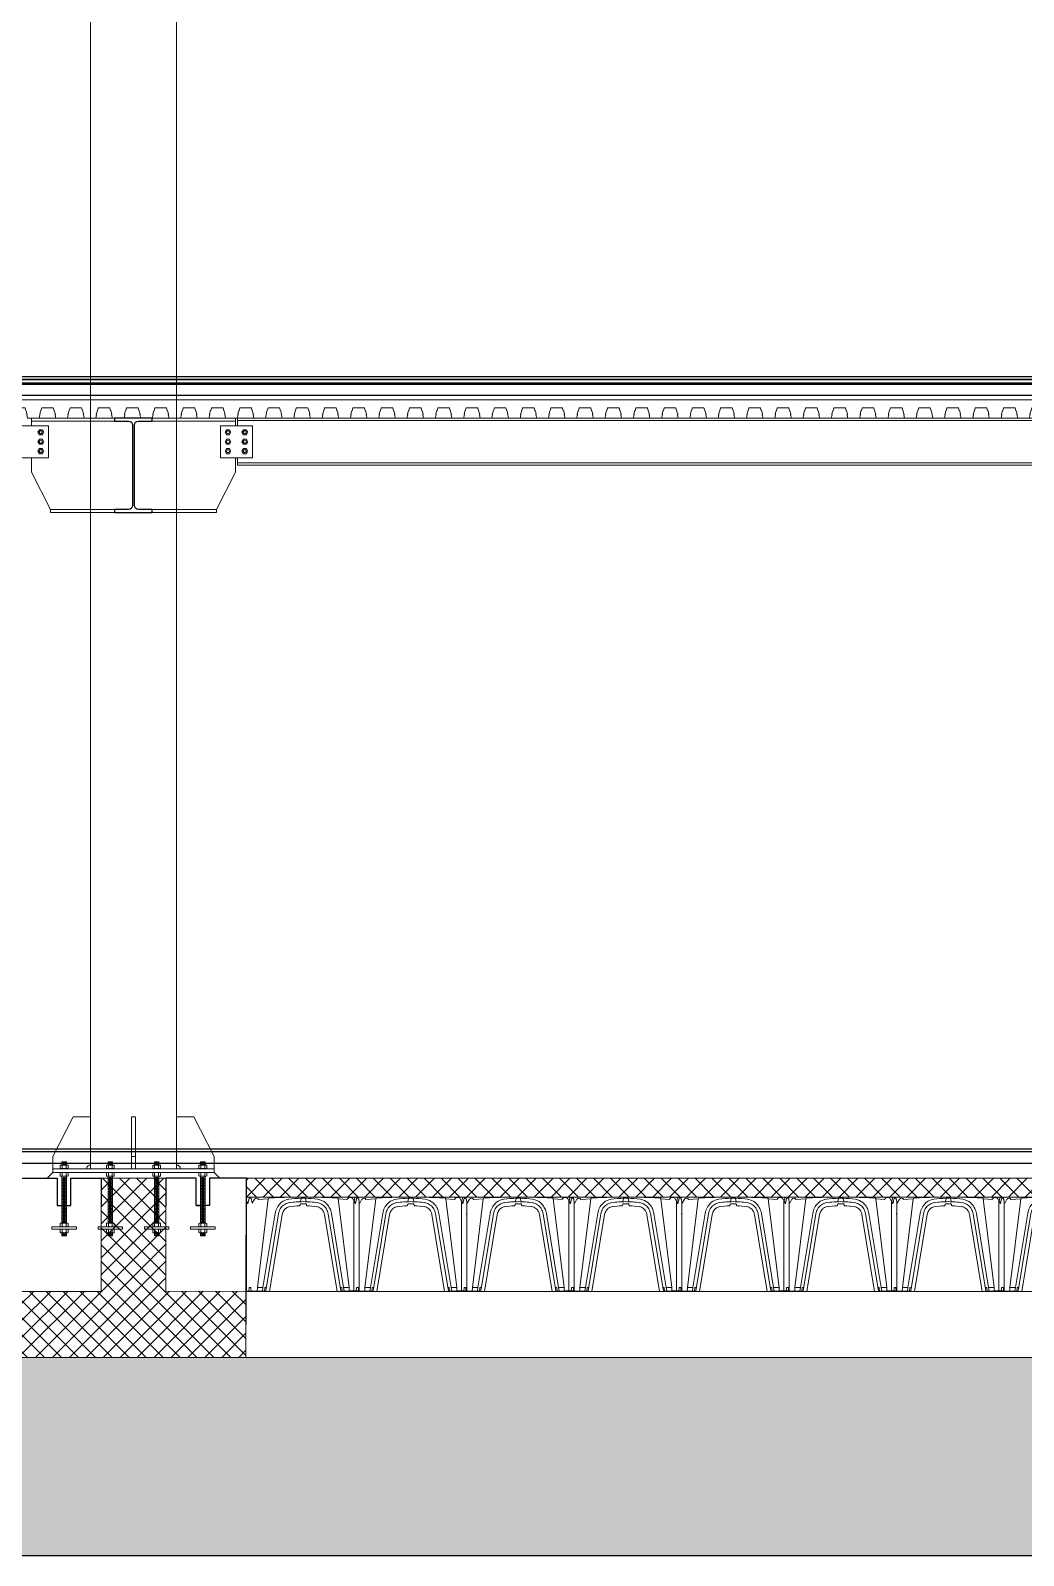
# Model space of a CAD drawing. Header units: millimetres. Extents: x -6949 to 305728, y -55091 to 76684.
# Drawn here: x 295079 to 300344, y 60513 to 68599 of the extents above; entities that cross this region are included whole.
import ezdxf

# ---------------------------------------------------------------- set-up
doc = ezdxf.new("R2010")
doc.units = ezdxf.units.MM
for name, color, linetype, lineweight in [('armatura', 1, 'Continuous', 15), ('bulloni', 5, 'Continuous', 18), ('fonda', 7, 'Continuous', 18), ('iglù', 252, 'Continuous', 9), ('Layer4', 7, 'Continuous', 15), ('piastra', 30, 'Continuous', 18), ('S-BEAM', 5, 'Continuous', 18), ('S-COLS', 7, 'Continuous', 18), ('S-FSTN', 7, 'Continuous', 18), ('S20', 7, 'Continuous', 25), ('SEZIONI acciaio - Steel sections', 220, 'Continuous', 25), ('solaio2', 7, 'Continuous', 9)]:
    doc.layers.add(name, color=color, linetype=linetype, lineweight=lineweight)

# ---------------------------------------------------------------- blocks, each defined once
blk = doc.blocks.new('*U645')
at = {"layer": 'bulloni'}
for p, q in [((-8.7, -0.3), (8.7, 0.7)), ((-6.7, 6.9), (6.7, 6.2)), ((-6.7, 3.2), (6.7, 3.9)), ((-8.7, -6.9), (8.7, -6)), ((-6.7, -3.5), (6.7, -2.8))]:
    blk.add_line(p, q, dxfattribs=at)
blk = doc.blocks.new('*U646')
at = {"color": 0, "linetype": 'ByBlock', "lineweight": -2, "transparency": 16777216}
for p in [(0, 227.5), (0, 210), (0, 192.5), (0, 175), (0, 157.5), (0, 140), (0, 122.5), (0, 105), (0, 87.5), (0, 70), (0, 52.5), (0, 35), (0, 17.5), (0, 0)]:
    blk.add_blockref('*U645', p, dxfattribs=at)
blk = doc.blocks.new('*U647')
at = {"layer": 'bulloni'}
for p, q in [((-8.7, -0.3), (8.7, 0.7)), ((-6.7, 6.9), (6.7, 6.2)), ((-6.7, 3.2), (6.7, 3.9)), ((-8.7, -6.9), (8.7, -6)), ((-6.7, -3.5), (6.7, -2.8))]:
    blk.add_line(p, q, dxfattribs=at)
blk = doc.blocks.new('*U640')
at = {"color": 0, "linetype": 'ByBlock', "lineweight": -2, "transparency": 16777216}
for p in [(0, 227.5), (0, 210), (0, 192.5), (0, 175), (0, 157.5), (0, 140), (0, 122.5), (0, 105), (0, 87.5), (0, 70), (0, 52.5), (0, 35), (0, 17.5), (0, 0)]:
    blk.add_blockref('*U647', p, dxfattribs=at)
blk = doc.blocks.new('*U641')
at = {"layer": 'bulloni'}
for p, q in [((-8.7, -0.3), (8.7, 0.7)), ((-6.7, 6.9), (6.7, 6.2)), ((-6.7, 3.2), (6.7, 3.9)), ((-8.7, -6.9), (8.7, -6)), ((-6.7, -3.5), (6.7, -2.8))]:
    blk.add_line(p, q, dxfattribs=at)
blk = doc.blocks.new('*U642')
at = {"color": 0, "linetype": 'ByBlock', "lineweight": -2, "transparency": 16777216}
for p in [(0, 227.5), (0, 210), (0, 192.5), (0, 175), (0, 157.5), (0, 140), (0, 122.5), (0, 105), (0, 87.5), (0, 70), (0, 52.5), (0, 35), (0, 17.5), (0, 0)]:
    blk.add_blockref('*U641', p, dxfattribs=at)
blk = doc.blocks.new('*U643')
at = {"layer": 'bulloni'}
for p, q in [((-8.7, -0.3), (8.7, 0.7)), ((-6.7, 6.9), (6.7, 6.2)), ((-6.7, 3.2), (6.7, 3.9)), ((-8.7, -6.9), (8.7, -6)), ((-6.7, -3.5), (6.7, -2.8))]:
    blk.add_line(p, q, dxfattribs=at)
blk = doc.blocks.new('*U644')
at = {"color": 0, "linetype": 'ByBlock', "lineweight": -2, "transparency": 16777216}
for p in [(0, 227.5), (0, 210), (0, 192.5), (0, 175), (0, 157.5), (0, 140), (0, 122.5), (0, 105), (0, 87.5), (0, 70), (0, 52.5), (0, 35), (0, 17.5), (0, 0)]:
    blk.add_blockref('*U643', p, dxfattribs=at)
blk = doc.blocks.new('*U677')
at = {"layer": 'bulloni'}
blk.add_lwpolyline([(-15.6, 0), (-7.8, -13.5), (7.8, -13.5), (15.6, 0), (7.8, 13.5), (-7.8, 13.5)], close=True, dxfattribs=at)
for radius in [9, 7.88]:
    blk.add_circle((0, 0), radius, dxfattribs=at)
blk = doc.blocks.new('*U678')
at = {"color": 0, "linetype": 'ByBlock', "lineweight": -2, "transparency": 16777216}
for p in [(0, 0), (0, -50), (0, -100)]:
    blk.add_blockref('*U677', p, dxfattribs=at)
blk = doc.blocks.new('*U671')
at = {"layer": 'bulloni'}
blk.add_lwpolyline([(-15.6, 0), (-7.8, -13.5), (7.8, -13.5), (15.6, 0), (7.8, 13.5), (-7.8, 13.5)], close=True, dxfattribs=at)
for radius in [9, 7.88]:
    blk.add_circle((0, 0), radius, dxfattribs=at)
blk = doc.blocks.new('*U672')
at = {"color": 0, "linetype": 'ByBlock', "lineweight": -2, "transparency": 16777216}
for p in [(0, 0), (0, -50), (0, -100)]:
    blk.add_blockref('*U671', p, dxfattribs=at)
blk = doc.blocks.new('*U675')
at = {"layer": 'bulloni'}
blk.add_lwpolyline([(-15.6, 0), (-7.8, -13.5), (7.8, -13.5), (15.6, 0), (7.8, 13.5), (-7.8, 13.5)], close=True, dxfattribs=at)
for radius in [9, 7.88]:
    blk.add_circle((0, 0), radius, dxfattribs=at)
blk = doc.blocks.new('*U676')
at = {"color": 0, "linetype": 'ByBlock', "lineweight": -2, "transparency": 16777216}
for p in [(0, 0), (0, -50), (0, -100)]:
    blk.add_blockref('*U675', p, dxfattribs=at)
blk = doc.blocks.new('solido h 50')
at = {"linetype": 'Continuous'}
for p, q in [((107.6, 927.3), (108.9, 933.3)), ((107.6, 927.3), (107.6, 927.3)), ((107.6, 927.2), (107.6, 927.3)), ((107.6, 927.2), (107.6, 927.2)), ((107.6, 925.6), (107.6, 927.2)), ((110.2, 934.3), (113.1, 934.3)), ((115.6, 928.1), (114.5, 933.3)), ((117.8, 931.5), (115.8, 928.1)), ((140.9, 931.9), (123.5, 790.9)), ((126.8, 930.8), (126.5, 931.3)), ((140.8, 931.6), (126.8, 930.8)), ((140.9, 931.9), (140.9, 931.9)), ((140.9, 931.9), (140.9, 931.9)), ((140.9, 931.9), (140.9, 931.9)), ((140.9, 931.9), (140.9, 931.9)), ((141.6, 932.6), (141.6, 932.6)), ((150.4, 933.4), (150.3, 933.4)), ((174.8, 934.2), (174.6, 934.2)), ((177, 934.2), (174.7, 934.2)), ((176.1, 934.2), (174.8, 934.2)), ((177, 934.2), (176.1, 934.2)), ((177.3, 934.2), (177, 934.2)), ((177.3, 934.2), (177.3, 934.2)), ((177.3, 934.2), (177.3, 934.2)), ((177.9, 934.2), (177.3, 934.2)), ((177.9, 934.2), (177.3, 934.2)), ((177.9, 934.2), (177.9, 934.2)), ((179, 934.2), (177.9, 934.2)), ((206.9, 934.3), (186.3, 934.3)), ((186.3, 934.3), (206.9, 934.3)), ((191.4, 921.8), (191.3, 921.3)), ((191.6, 922.7), (191.4, 921.9)), ((191.4, 921.9), (191.4, 921.8)), ((191.6, 922.9), (191.6, 922.9)), ((191.6, 922.9), (191.6, 922.7)), ((191.6, 922.9), (191.6, 922.9)), ((191.9, 927.2), (193, 932.3)), ((192.2, 923.6), (192.2, 923.6)), ((200, 934.3), (193.2, 934.3)), ((193.2, 934.3), (193.2, 934.3)), ((199.3, 933), (193.9, 933)), ((200, 934.3), (200, 934.3)), ((200.1, 932.3), (201.2, 927.2)), ((201.5, 922.9), (201.5, 922.9)), ((201.6, 922.7), (201.5, 922.9)), ((201.5, 922.9), (201.5, 922.9)), ((201.7, 921.9), (201.6, 922.7)), ((201.8, 921.6), (201.7, 921.9)), ((242.8, 933.4), (242.8, 933.4)), ((251.6, 932.6), (251.6, 932.6)), ((252.3, 931.9), (252.3, 931.9)), ((252.3, 931.9), (252.3, 931.9)), ((252.3, 931.9), (252.3, 931.9)), ((252.3, 931.9), (252.3, 931.9)), ((252.3, 931.9), (269.6, 790.9)), ((267.8, 930.7), (252.3, 931.6)), ((277.7, 924.7), (274.2, 930.9)), ((277.7, 924.7), (277.7, 924.7)), ((278, 924.7), (279.6, 932.3)), ((278, 924.7), (278, 924.7)), ((278, 924.7), (278, 924.7)), ((278, 924.7), (278, 924.7)), ((280.5, 933), (281.9, 933)), ((282.8, 932.3), (284.5, 924.3)), ((284.5, 924.3), (284.5, 924.4)), ((284.5, 924.4), (284.5, 924.4)), ((286.3, 927.1), (284.7, 924.3)), ((284.8, 924.3), (284.7, 924.3)), ((287.1, 927.3), (286.6, 927.3)), ((287.1, 927.3), (287.1, 927.3)), ((287.1, 784.3), (287.1, 927.3)), ((107.6, 785.4), (107.6, 907.8)), ((151.9, 908.6), (132.4, 790.9)), ((136.8, 785.3), (157.1, 907.8)), ((163, 906.8), (142.7, 784.3)), ((142.7, 784.3), (163, 906.8)), ((151.9, 908.6), (151.9, 908.6)), ((163, 906.8), (163, 906.8)), ((163, 906.8), (163, 906.8)), ((190.6, 920.7), (190.6, 920.7)), ((190.6, 920.7), (190.7, 920.7)), ((190.6, 920.7), (190.7, 920.7)), ((190.6, 920.7), (190.6, 920.7)), ((191.3, 921.3), (191.3, 921.3)), ((191.3, 921.3), (191.3, 921.3)), ((201.9, 921.3), (201.8, 921.6)), ((201.9, 921.3), (201.9, 921.3)), ((201.9, 921.3), (201.9, 921.3)), ((202.5, 920.7), (202.6, 920.7)), ((202.6, 920.7), (202.9, 920.7)), ((202.9, 920.7), (202.6, 920.7)), ((230.2, 906.8), (230.2, 906.8)), ((250.4, 784.3), (230.2, 906.8)), ((230.2, 906.8), (230.2, 906.8)), ((230.2, 906.8), (250.4, 784.3)), ((256.3, 785.3), (236, 907.8)), ((241.2, 908.6), (241.2, 908.6)), ((260.7, 790.9), (241.2, 908.6)), ((107.6, 785.4), (108.2, 785.4)), ((107.6, 784.9), (107.6, 785.4)), ((108.2, 784.9), (107.6, 784.9)), ((107.6, 784.9), (107.6, 784.9)), ((108.2, 785.4), (108.6, 785.4)), ((108.5, 784.9), (108.2, 784.9)), ((108.5, 784.9), (109.7, 784.9)), ((109.8, 785.4), (108.6, 785.4)), ((112.7, 784.9), (109.7, 784.9)), ((109.8, 785.4), (112.2, 785.4)), ((113.5, 785.4), (112.2, 785.4)), ((113.9, 784.9), (112.7, 784.9)), ((112.8, 784.3), (112.7, 784.9)), ((112.8, 784.3), (114, 784.3)), ((114, 785.4), (113.5, 785.4)), ((113.9, 784.9), (130.1, 784.9)), ((114, 784.3), (113.9, 784.9)), ((123.5, 785.4), (114, 785.4)), ((114, 784.3), (130.1, 784.3)), ((123.5, 790.9), (123.4, 784.9)), ((124.4, 790.9), (123.5, 790.9)), ((124.4, 790.9), (132.5, 790.9)), ((130.1, 784.9), (136.4, 784.9)), ((136.8, 784.3), (130.1, 784.3)), ((131.5, 785.3), (132.5, 790.9)), ((135.3, 790.1), (134.9, 785)), ((137.3, 790.9), (136.2, 790.9)), ((136.8, 785.1), (136.8, 784.3)), ((141.1, 784.3), (136.8, 784.3)), ((141.1, 784.3), (142.7, 784.3)), ((252.1, 784.3), (250.4, 784.3)), ((256.5, 784.3), (252.1, 784.3)), ((255.9, 790.9), (256.9, 790.9)), ((256.3, 785.3), (256.4, 784.9)), ((256.8, 784.9), (256.4, 784.9)), ((256.4, 784.9), (256.5, 784.3)), ((256.5, 784.3), (256.9, 784.3)), ((287.1, 784.9), (256.8, 784.9)), ((256.8, 784.9), (256.8, 784.9)), ((256.9, 784.3), (256.9, 784.3)), ((263.1, 784.3), (256.9, 784.3)), ((258.3, 785), (257.8, 790.1)), ((268.7, 790.9), (260.7, 790.9)), ((261.6, 785.3), (260.7, 790.9)), ((279.3, 784.3), (263.1, 784.3)), ((268.7, 790.9), (269.6, 790.9)), ((269.6, 790.9), (269.7, 784.9)), ((279.3, 784.3), (280.5, 784.3)), ((279.9, 790.1), (279.5, 785)), ((286.7, 784.3), (280.5, 784.3)), ((281.8, 790.9), (280.8, 790.9)), ((283.2, 785), (282.7, 790.1)), ((287.1, 784.3), (286.7, 784.3))]:
    blk.add_line(p, q, dxfattribs=at)
for points in [[(173.4, 931, 0.136663), (161.4, 925.6, 0.075513), (156.2, 919.8, 0.069948), (152.9, 912.6, 0.0344), (151.9, 908.6)], [(157.1, 907.8, -0.089518), (159.9, 915.6, -0.08462), (164.5, 921.1, -0.102034), (171.3, 925, -0.039458), (174.2, 925.6)], [(191.6, 922.9, -0.162784), (192, 923.5, -0.095787), (192.2, 923.6)], [(201, 923.6, -0.128744), (201.2, 923.4, -0.135765), (201.5, 922.9)], [(236, 907.8, 0.089518), (233.3, 915.6, 0.08462), (228.7, 921.1, 0.102034), (221.9, 925, 0.039458), (219, 925.6)], [(241.2, 908.6, 0.07966), (238.3, 917.5, 0.08148), (233.1, 924.4, 0.113923), (223.6, 930.1, 0.040821), (219.8, 931)], [(175.1, 919.3, 0.133193), (168.5, 916.4, 0.106303), (164.5, 911.4, 0.076859), (163, 906.8)], [(218, 919.3, -0.115244), (223.8, 917, -0.089496), (227.6, 913.3, -0.111107), (230.2, 906.8)]]:
    blk.add_lwpolyline(points, format="xyb", dxfattribs=at)
for centre, radius, start, end in [((-10694, 899.6), 10801.6, 0.04323, 0.13798), ((110.2, 933), 1.35, 90, 168), ((113.1, 933), 1.35, 12, 90), ((115.7, 928.1), 0.159, 213.856, 328.0392), ((122.1, 929.1), 4.95, 27, 150), ((141.6, 931.9), 0.75, 91.9179, 173.9883), ((141.6, 931.8), 0.75, 91.9181, 173.9882), ((167.2, 680.5), 253.4, 91.6199, 95.8125), ((188.6, 116.1), 818.2, 90.9842, 92.0008), ((196.6, 773.8), 158.8, 91.2231, 98.3969), ((196.6, 773.8), 153.4, 89.9999, 98.3968), ((196.6, -692.2), 1626.5, 90.3633, 90.6196), ((186.3, 932.8), 1.5, 90, 90.3633), ((196.3, 767.4), 156.2, 89.9081, 91.5201), ((193.2, 933), 1.35, 90, 98.8655), ((193.9, 932.1), 0.9, 90, 168), ((196.6, 773.8), 153.4, 81.6032, 90.0001), ((196.8, 763.3), 160.4, 88.5128, 90.0819), ((199.3, 932.1), 0.9, 12, 90), ((200, 933), 1.35, 81.1345, 90), ((196.6, 773.8), 158.8, 81.6031, 88.7768), ((203.8, 90.8), 843.5, 88.01, 89.7898), ((225.9, 680.5), 253.4, 84.1906, 88.3832), ((251.6, 931.9), 0.75, 6.0149, 88.0851), ((251.6, 931.9), 0.75, 6.0148, 88.0852), ((271, 929.1), 3.6, 30, 152.9143), ((277.8, 924.8), 0.15, 213.9796, 339.3171), ((280.5, 932.1), 0.9, 90, 168), ((281.9, 932.1), 0.9, 12, 90), ((284.6, 924.4), 0.15, 200.4704, 330.0115), ((284.6, 924.4), 0.15, 192.0138, 329.9989), ((286.6, 927), 0.3, 90.0075, 149.9931), ((108.2, 906.6), 1.17, 78.7223, 91.1428), ((196.6, 773.8), 147, 92.3342, 98.3969), ((196.6, 773.8), 147, 92.3339, 98.3969), ((190.6, 921.5), 0.75, 276.8301, 347.6969), ((190.6, 921.5), 0.75, 276.7973, 347.7432), ((202.6, 921.5), 0.75, 192.2309, 262.2068), ((202.6, 921.5), 0.751, 192.2044, 262.2384), ((196.6, 773.8), 147, 81.6031, 87.5469), ((196.6, 773.8), 147, 81.6031, 87.5469), ((131.1, 785.3), 0.452, 269.7718, 350.4703), ((134.8, 785), 0.15, 270, 355), ((136.2, 790), 0.9, 90, 175), ((136.4, 785.3), 0.45, 270, 324.2654), ((136.4, 785.3), 0.45, 324.2654, 350.6), ((137.3, 790), 0.9, 56.716, 90), ((255.9, 790), 0.9, 90, 123.284), ((256.9, 790), 0.9, 5, 90), ((258.4, 785), 0.15, 185, 270), ((262.1, 785.3), 0.452, 189.5297, 270.2282), ((279.3, 785), 0.15, 270, 355), ((280.8, 790), 0.9, 90, 175), ((281.8, 790), 0.9, 5, 90), ((283.3, 785), 0.15, 185, 270)]:
    blk.add_arc(centre, radius, start, end, dxfattribs=at)
blk = doc.blocks.new('*U725')
at = {"layer": 'iglù', "linetype": 'Continuous', "xscale": -3.333639676299367, "yscale": 3.333639676299367, "zscale": 3.333639676299367}
blk.add_blockref('solido h 50', (658, -2864.7), dxfattribs=at)
blk = doc.blocks.new('*U726')
at = {"layer": 'S-BEAM', "color": 0, "linetype": 'ByBlock', "lineweight": -2, "transparency": 16777216}
for p in [(0, 0), (570, 0), (1140, 0), (1710, 0), (2280, 0), (2850, 0), (3420, 0), (3990, 0), (4560, 0), (5130, 0), (5700, 0)]:
    blk.add_blockref('*U725', p, dxfattribs=at)
blk = doc.blocks.new('*U727')
at = {"layer": 'Layer4'}
for points in [[(-109.7, 11.3), (-105.8, 27.5), (-44.2, 27.5), (-40.3, 11.3)], [(-35.1, -10), (-33.5, -8.6), (-35.8, 1.1), (-38.2, 10.8), (-40.3, 11.3)], [(35.1, -10), (33.5, -8.6), (35.8, 1.1), (38.2, 10.8), (40.3, 11.3)], [(40.3, 11.3), (44.2, 27.5), (105.8, 27.5), (109.7, 11.3)], [(-35.1, -10), (-30.7, -27.5), (30.7, -27.5), (35.1, -10)]]:
    blk.add_lwpolyline(points, dxfattribs=at)
blk = doc.blocks.new('*U728')
at = {"layer": 'fonda', "color": 0, "linetype": 'ByBlock', "lineweight": -2, "transparency": 16777216}
for p in [(29250, 0), (29400, 0), (29550, 0), (29700, 0), (29850, 0), (30000, 0), (30150, 0), (30300, 0), (30450, 0), (30600, 0), (30750, 0), (30900, 0), (31050, 0), (31200, 0), (31350, 0), (31500, 0), (31650, 0), (31800, 0), (31950, 0), (32100, 0), (32250, 0), (32400, 0), (32550, 0), (32700, 0), (32850, 0), (33000, 0), (33150, 0), (33300, 0), (33450, 0), (33600, 0), (33750, 0), (33900, 0), (34050, 0), (34200, 0), (34350, 0), (34500, 0)]:
    blk.add_blockref('*U727', p, dxfattribs=at)

msp = doc.modelspace()

# ---------------------------------------------------------------- hatches: boundary and pattern name
h = msp.add_hatch()
h.set_pattern_fill('EARTH', color=23, scale=41, angle=57)
h.set_pattern_definition([(57, (49914.32, -0.46), (-76.5511, 360.14466), [260.35, -260.35]), (57, (49832.44, 52.71), (-76.5511, 360.14466), [260.35, -260.35]), (57, (49750.56, 105.9), (-76.5511, 360.14466), [260.35, -260.35]), (147, (49741, 150.9), (-360.14466, -76.5511), [260.35, -260.35]), (147, (49794.17, 232.79), (-360.14466, -76.5511), [260.35, -260.35]), (147, (49847.34, 314.67), (-360.14466, -76.5511), [260.35, -260.35])])
h.paths.add_polyline_path([(305727.8213, 62512.508), (304724.8438, 62512.508), (304724.8438, 61562.9715), (264024.8081, 61562.9715), (264024.8081, 62512.9623), (263024.8081, 62512.9623), (263024.8081, 60512.9623), (301224.8092, 60512.9623), (305727.8213, 60512.9623)])
at = {"layer": 'fonda'}
h = msp.add_hatch(dxfattribs=at)
h.set_pattern_fill('ANSI37', color=256, scale=20)
h.set_pattern_definition([(45, (246770.665, 98451.32), (-44.90128, 44.90128), []), (135, (246770.665, 98451.32), (-44.90128, -44.90128), [])])
h.paths.add_polyline_path([(295453.9199, 61913.511), (295024.8452, 61913.511), (295024.8452, 61912.9715), (295024.8099, 61563.4146), (296220.9237, 61563.427), (296221.8684, 61913.2582), (295795.6963, 61914.4091), (295795.6963, 62512.9445), (295453.9199, 62512.9445)])
at = {"layer": 'S-BEAM', "true_color": 0xc7c8ca}
h = msp.add_hatch(dxfattribs=at)
h.set_pattern_fill('ANSI37', color=9, scale=20)
h.set_pattern_definition([(45, (246769.09, 98451.19), (-44.90128, 44.90128), []), (135, (246769.09, 98451.19), (-44.90128, -44.90128), [])])
h.paths.add_polyline_path([(302523.3027, 62512.8989), (296223.27, 62512.8359), (296223.2575, 62412.8359), (302523.3029, 62412.8989)])

# ---------------------------------------------------------------- linework, layer by layer
for points in [[(265083.7979, 66764.779), (303665.8159, 66764.779), (303665.8159, 66748.4221), (265083.7979, 66748.4221)], [(265083.7979, 66748.4221), (303665.8159, 66748.4221), (303665.8159, 66728.4221), (265083.7979, 66728.4221)], [(265024.8155, 62669.806), (303724.8438, 62669.806), (303724.8438, 62653.4491), (265024.8155, 62653.4491)]]:
    msp.add_lwpolyline(points, close=True)
for points in [[(265083.7979, 66663.4221), (265083.7979, 66723.4221), (303665.8159, 66723.4221), (303665.8159, 66663.4221), (265083.7979, 66663.4221)], [(265024.808, 62513.4491), (265024.8155, 62593.4491), (303724.8438, 62593.4491)], [(264024.8081, 62512.9623), (263024.8081, 62512.9623), (263024.8081, 60512.9623), (301224.8092, 60512.9623), (305727.8213, 60512.9623), (305727.8213, 62512.508), (304724.8438, 62512.508)], [(295024.8063, 61913.511), (295024.844, 62512.9623), (295194.844, 62512.9623)], [(295270.0939, 62368.9623), (295292.844, 62368.9623), (295292.844, 62512.9623)], [(296221.869, 61913.3909), (296223.27, 62512.8359), (296082.844, 62512.9623)]]:
    msp.add_lwpolyline(points)
at = {"layer": 'armatura'}
msp.add_lwpolyline([(265113.7979, 66640.4221), (303644.0931, 66640.4221)], dxfattribs=at)
at = {"layer": 'bulloni'}
for p, q in [((295244.9081, 62598.7632), (295246.2414, 62600.0965)), ((295244.9081, 62598.7632), (295244.9081, 62583.4221)), ((295244.9081, 62598.7632), (295268.9081, 62598.7632)), ((295246.2414, 62600.0965), (295267.5748, 62600.0965)), ((295265.5748, 62592.6548), (295248.2414, 62591.6853)), ((295265.5748, 62585.9881), (295248.2414, 62585.0186)), ((295263.5748, 62595.8762), (295250.2414, 62595.1305)), ((295263.5748, 62589.2096), (295250.2414, 62588.4638)), ((295267.5748, 62600.0965), (295268.9081, 62598.7632)), ((295268.9081, 62598.7632), (295268.9081, 62583.4221)), ((295490.2081, 62598.7632), (295491.5414, 62600.0965)), ((295490.2081, 62598.7632), (295490.2081, 62583.4221)), ((295490.2081, 62598.7632), (295514.2081, 62598.7632)), ((295491.5414, 62600.0965), (295512.8748, 62600.0965)), ((295510.8748, 62592.6548), (295493.5414, 62591.6853)), ((295510.8748, 62585.9881), (295493.5414, 62585.0186)), ((295508.8748, 62595.8762), (295495.5414, 62595.1305)), ((295508.8748, 62589.2096), (295495.5414, 62588.4638)), ((295512.8748, 62600.0965), (295514.2081, 62598.7632)), ((295514.2081, 62598.7632), (295514.2081, 62583.4221)), ((295735.5081, 62598.7632), (295736.8414, 62600.0965)), ((295735.5081, 62598.7632), (295735.5081, 62583.4221)), ((295735.5081, 62598.7632), (295759.5081, 62598.7632)), ((295736.8414, 62600.0965), (295758.1748, 62600.0965)), ((295756.1748, 62592.6548), (295738.8414, 62591.6853)), ((295756.1748, 62585.9881), (295738.8414, 62585.0186)), ((295754.1748, 62595.8762), (295740.8414, 62595.1305)), ((295754.1748, 62589.2096), (295740.8414, 62588.4638)), ((295758.1748, 62600.0965), (295759.5081, 62598.7632)), ((295759.5081, 62598.7632), (295759.5081, 62583.4221)), ((295980.8081, 62598.7632), (295982.1414, 62600.0965)), ((295980.8081, 62598.7632), (295980.8081, 62583.4221)), ((295980.8081, 62598.7632), (296004.8081, 62598.7632)), ((295982.1414, 62600.0965), (296003.4748, 62600.0965)), ((296001.4748, 62592.6548), (295984.1414, 62591.6853)), ((296001.4748, 62585.9881), (295984.1414, 62585.0186)), ((295999.4748, 62595.8762), (295986.1414, 62595.1305)), ((295999.4748, 62589.2096), (295986.1414, 62588.4638)), ((296003.4748, 62600.0965), (296004.8081, 62598.7632)), ((296004.8081, 62598.7632), (296004.8081, 62583.4221)), ((295238.6414, 62583.4221), (295236.1235, 62581.7469)), ((295236.1235, 62566.0973), (295236.1235, 62581.7469)), ((295238.6414, 62564.4221), (295236.1235, 62566.0973)), ((295238.6414, 62543.4221), (295236.1235, 62541.7469)), ((295236.1235, 62541.7469), (295236.1235, 62526.0973)), ((295238.6414, 62524.4221), (295236.1235, 62526.0973)), ((295238.6414, 62583.4221), (295275.1748, 62583.4221)), ((295238.6414, 62564.4221), (295275.1748, 62564.4221)), ((295275.1748, 62543.4221), (295238.6414, 62543.4221)), ((295275.1748, 62524.4221), (295238.6414, 62524.4221)), ((295244.9081, 62563.4221), (295268.9081, 62563.4221)), ((295244.9081, 62275.4221), (295244.9081, 62524.4221)), ((295246.5158, 62566.0973), (295246.5158, 62581.7469)), ((295246.5158, 62526.0973), (295246.5158, 62541.7469)), ((295267.3004, 62581.7469), (295267.3004, 62566.0973)), ((295267.3004, 62541.7469), (295267.3004, 62526.0973)), ((295268.9081, 62524.4221), (295268.9081, 62275.4221)), ((295275.1748, 62583.4221), (295277.6927, 62581.7469)), ((295275.1748, 62564.4221), (295277.6927, 62566.0973)), ((295275.1748, 62543.4221), (295277.6927, 62541.7469)), ((295275.1748, 62524.4221), (295277.6927, 62526.0973)), ((295277.6927, 62566.0973), (295277.6927, 62581.7469)), ((295277.6927, 62541.7469), (295277.6927, 62526.0973)), ((295483.9414, 62583.4221), (295481.4235, 62581.7469)), ((295481.4235, 62566.0973), (295481.4235, 62581.7469)), ((295483.9414, 62564.4221), (295481.4235, 62566.0973)), ((295483.9414, 62543.4221), (295481.4235, 62541.7469)), ((295481.4235, 62541.7469), (295481.4235, 62526.0973)), ((295483.9414, 62524.4221), (295481.4235, 62526.0973)), ((295483.9414, 62583.4221), (295520.4748, 62583.4221)), ((295483.9414, 62564.4221), (295520.4748, 62564.4221)), ((295520.4748, 62543.4221), (295483.9414, 62543.4221)), ((295520.4748, 62524.4221), (295483.9414, 62524.4221)), ((295490.2081, 62563.4221), (295514.2081, 62563.4221)), ((295490.2081, 62275.4221), (295490.2081, 62524.4221)), ((295491.8158, 62566.0973), (295491.8158, 62581.7469)), ((295491.8158, 62526.0973), (295491.8158, 62541.7469)), ((295512.6004, 62581.7469), (295512.6004, 62566.0973)), ((295512.6004, 62541.7469), (295512.6004, 62526.0973)), ((295514.2081, 62524.4221), (295514.2081, 62275.4221)), ((295520.4748, 62583.4221), (295522.9927, 62581.7469)), ((295520.4748, 62564.4221), (295522.9927, 62566.0973)), ((295520.4748, 62543.4221), (295522.9927, 62541.7469)), ((295520.4748, 62524.4221), (295522.9927, 62526.0973)), ((295522.9927, 62566.0973), (295522.9927, 62581.7469)), ((295522.9927, 62541.7469), (295522.9927, 62526.0973)), ((295729.2414, 62583.4221), (295726.7235, 62581.7469)), ((295726.7235, 62566.0973), (295726.7235, 62581.7469)), ((295729.2414, 62564.4221), (295726.7235, 62566.0973)), ((295729.2414, 62543.4221), (295726.7235, 62541.7469)), ((295726.7235, 62541.7469), (295726.7235, 62526.0973)), ((295729.2414, 62524.4221), (295726.7235, 62526.0973)), ((295729.2414, 62583.4221), (295765.7748, 62583.4221)), ((295729.2414, 62564.4221), (295765.7748, 62564.4221)), ((295765.7748, 62543.4221), (295729.2414, 62543.4221)), ((295765.7748, 62524.4221), (295729.2414, 62524.4221)), ((295735.5081, 62563.4221), (295759.5081, 62563.4221)), ((295735.5081, 62275.4221), (295735.5081, 62524.4221)), ((295737.1158, 62566.0973), (295737.1158, 62581.7469)), ((295737.1158, 62526.0973), (295737.1158, 62541.7469)), ((295757.9004, 62581.7469), (295757.9004, 62566.0973)), ((295757.9004, 62541.7469), (295757.9004, 62526.0973)), ((295759.5081, 62524.4221), (295759.5081, 62275.4221)), ((295765.7748, 62583.4221), (295768.2927, 62581.7469)), ((295765.7748, 62564.4221), (295768.2927, 62566.0973)), ((295765.7748, 62543.4221), (295768.2927, 62541.7469)), ((295765.7748, 62524.4221), (295768.2927, 62526.0973)), ((295768.2927, 62566.0973), (295768.2927, 62581.7469)), ((295768.2927, 62541.7469), (295768.2927, 62526.0973)), ((295974.5414, 62583.4221), (295972.0235, 62581.7469)), ((295972.0235, 62566.0973), (295972.0235, 62581.7469)), ((295974.5414, 62564.4221), (295972.0235, 62566.0973)), ((295974.5414, 62543.4221), (295972.0235, 62541.7469)), ((295972.0235, 62541.7469), (295972.0235, 62526.0973)), ((295974.5414, 62524.4221), (295972.0235, 62526.0973)), ((295974.5414, 62583.4221), (296011.0748, 62583.4221)), ((295974.5414, 62564.4221), (296011.0748, 62564.4221)), ((296011.0748, 62543.4221), (295974.5414, 62543.4221)), ((296011.0748, 62524.4221), (295974.5414, 62524.4221)), ((295980.8081, 62563.4221), (296004.8081, 62563.4221)), ((295980.8081, 62275.4221), (295980.8081, 62524.4221)), ((295982.4158, 62566.0973), (295982.4158, 62581.7469)), ((295982.4158, 62526.0973), (295982.4158, 62541.7469)), ((296003.2004, 62581.7469), (296003.2004, 62566.0973)), ((296003.2004, 62541.7469), (296003.2004, 62526.0973)), ((296004.8081, 62524.4221), (296004.8081, 62275.4221)), ((296011.0748, 62583.4221), (296013.5927, 62581.7469)), ((296011.0748, 62564.4221), (296013.5927, 62566.0973)), ((296011.0748, 62543.4221), (296013.5927, 62541.7469)), ((296011.0748, 62524.4221), (296013.5927, 62526.0973)), ((296013.5927, 62566.0973), (296013.5927, 62581.7469)), ((296013.5927, 62541.7469), (296013.5927, 62526.0973)), ((295238.6414, 62275.4221), (295236.1235, 62273.7469)), ((295236.1235, 62273.7469), (295236.1235, 62258.0973)), ((295238.6414, 62275.4221), (295275.1748, 62275.4221)), ((295246.5158, 62273.7469), (295246.5158, 62258.0973)), ((295267.3004, 62258.0973), (295267.3004, 62273.7469)), ((295275.1748, 62275.4221), (295277.6927, 62273.7469)), ((295277.6927, 62273.7469), (295277.6927, 62258.0973)), ((295483.9414, 62275.4221), (295481.4235, 62273.7469)), ((295481.4235, 62273.7469), (295481.4235, 62258.0973)), ((295483.9414, 62275.4221), (295520.4748, 62275.4221)), ((295491.8158, 62273.7469), (295491.8158, 62258.0973)), ((295512.6004, 62258.0973), (295512.6004, 62273.7469)), ((295520.4748, 62275.4221), (295522.9927, 62273.7469)), ((295522.9927, 62273.7469), (295522.9927, 62258.0973)), ((295729.2414, 62275.4221), (295726.7235, 62273.7469)), ((295726.7235, 62273.7469), (295726.7235, 62258.0973)), ((295729.2414, 62275.4221), (295765.7748, 62275.4221)), ((295737.1158, 62273.7469), (295737.1158, 62258.0973)), ((295757.9004, 62258.0973), (295757.9004, 62273.7469)), ((295765.7748, 62275.4221), (295768.2927, 62273.7469)), ((295768.2927, 62273.7469), (295768.2927, 62258.0973)), ((295974.5414, 62275.4221), (295972.0235, 62273.7469)), ((295972.0235, 62273.7469), (295972.0235, 62258.0973)), ((295974.5414, 62275.4221), (296011.0748, 62275.4221)), ((295982.4158, 62273.7469), (295982.4158, 62258.0973)), ((296003.2004, 62258.0973), (296003.2004, 62273.7469)), ((296011.0748, 62275.4221), (296013.5927, 62273.7469)), ((296013.5927, 62273.7469), (296013.5927, 62258.0973)), ((295238.6414, 62256.4221), (295236.1235, 62258.0973)), ((295238.6414, 62243.4221), (295236.1235, 62241.7469)), ((295236.1235, 62241.7469), (295236.1235, 62226.0973)), ((295238.6414, 62224.4221), (295236.1235, 62226.0973)), ((295238.6414, 62256.4221), (295275.1748, 62256.4221)), ((295238.6414, 62243.4221), (295275.1748, 62243.4221)), ((295238.6414, 62224.4221), (295275.1748, 62224.4221)), ((295244.9081, 62209.0811), (295244.9081, 62224.4221)), ((295244.9081, 62209.0811), (295246.2414, 62207.7477)), ((295244.9081, 62209.0811), (295268.9081, 62209.0811)), ((295246.2414, 62207.7477), (295267.5748, 62207.7477)), ((295246.5158, 62241.7469), (295246.5158, 62226.0973)), ((295265.5748, 62221.8562), (295248.2414, 62222.8256)), ((295265.5748, 62215.1895), (295248.2414, 62216.159)), ((295263.5748, 62218.6347), (295250.2414, 62219.3804)), ((295263.5748, 62211.968), (295250.2414, 62212.7138)), ((295267.3004, 62226.0973), (295267.3004, 62241.7469)), ((295267.5748, 62207.7477), (295268.9081, 62209.0811)), ((295268.9081, 62209.0811), (295268.9081, 62224.4221)), ((295275.1748, 62256.4221), (295277.6927, 62258.0973)), ((295275.1748, 62243.4221), (295277.6927, 62241.7469)), ((295275.1748, 62224.4221), (295277.6927, 62226.0973)), ((295277.6927, 62241.7469), (295277.6927, 62226.0973)), ((295483.9414, 62256.4221), (295481.4235, 62258.0973)), ((295483.9414, 62243.4221), (295481.4235, 62241.7469)), ((295481.4235, 62241.7469), (295481.4235, 62226.0973)), ((295483.9414, 62224.4221), (295481.4235, 62226.0973)), ((295483.9414, 62256.4221), (295520.4748, 62256.4221)), ((295483.9414, 62243.4221), (295520.4748, 62243.4221)), ((295483.9414, 62224.4221), (295520.4748, 62224.4221)), ((295490.2081, 62209.0811), (295490.2081, 62224.4221)), ((295490.2081, 62209.0811), (295491.5414, 62207.7477)), ((295490.2081, 62209.0811), (295514.2081, 62209.0811)), ((295491.5414, 62207.7477), (295512.8748, 62207.7477)), ((295491.8158, 62241.7469), (295491.8158, 62226.0973)), ((295510.8748, 62221.8562), (295493.5414, 62222.8256)), ((295510.8748, 62215.1895), (295493.5414, 62216.159)), ((295508.8748, 62218.6347), (295495.5414, 62219.3804)), ((295508.8748, 62211.968), (295495.5414, 62212.7138)), ((295512.6004, 62226.0973), (295512.6004, 62241.7469)), ((295512.8748, 62207.7477), (295514.2081, 62209.0811)), ((295514.2081, 62209.0811), (295514.2081, 62224.4221)), ((295520.4748, 62256.4221), (295522.9927, 62258.0973)), ((295520.4748, 62243.4221), (295522.9927, 62241.7469)), ((295520.4748, 62224.4221), (295522.9927, 62226.0973)), ((295522.9927, 62241.7469), (295522.9927, 62226.0973)), ((295729.2414, 62256.4221), (295726.7235, 62258.0973)), ((295729.2414, 62243.4221), (295726.7235, 62241.7469)), ((295726.7235, 62241.7469), (295726.7235, 62226.0973)), ((295729.2414, 62224.4221), (295726.7235, 62226.0973)), ((295729.2414, 62256.4221), (295765.7748, 62256.4221)), ((295729.2414, 62243.4221), (295765.7748, 62243.4221)), ((295729.2414, 62224.4221), (295765.7748, 62224.4221)), ((295735.5081, 62209.0811), (295735.5081, 62224.4221)), ((295735.5081, 62209.0811), (295736.8414, 62207.7477)), ((295735.5081, 62209.0811), (295759.5081, 62209.0811)), ((295736.8414, 62207.7477), (295758.1748, 62207.7477)), ((295737.1158, 62241.7469), (295737.1158, 62226.0973)), ((295756.1748, 62221.8562), (295738.8414, 62222.8256)), ((295756.1748, 62215.1895), (295738.8414, 62216.159)), ((295754.1748, 62218.6347), (295740.8414, 62219.3804)), ((295754.1748, 62211.968), (295740.8414, 62212.7138)), ((295757.9004, 62226.0973), (295757.9004, 62241.7469)), ((295758.1748, 62207.7477), (295759.5081, 62209.0811)), ((295759.5081, 62209.0811), (295759.5081, 62224.4221)), ((295765.7748, 62256.4221), (295768.2927, 62258.0973)), ((295765.7748, 62243.4221), (295768.2927, 62241.7469)), ((295765.7748, 62224.4221), (295768.2927, 62226.0973)), ((295768.2927, 62241.7469), (295768.2927, 62226.0973)), ((295974.5414, 62256.4221), (295972.0235, 62258.0973)), ((295974.5414, 62243.4221), (295972.0235, 62241.7469)), ((295972.0235, 62241.7469), (295972.0235, 62226.0973)), ((295974.5414, 62224.4221), (295972.0235, 62226.0973)), ((295974.5414, 62256.4221), (296011.0748, 62256.4221)), ((295974.5414, 62243.4221), (296011.0748, 62243.4221)), ((295974.5414, 62224.4221), (296011.0748, 62224.4221)), ((295980.8081, 62209.0811), (295980.8081, 62224.4221)), ((295980.8081, 62209.0811), (295982.1414, 62207.7477)), ((295980.8081, 62209.0811), (296004.8081, 62209.0811)), ((295982.1414, 62207.7477), (296003.4748, 62207.7477)), ((295982.4158, 62241.7469), (295982.4158, 62226.0973)), ((296001.4748, 62221.8562), (295984.1414, 62222.8256)), ((296001.4748, 62215.1895), (295984.1414, 62216.159)), ((295999.4748, 62218.6347), (295986.1414, 62219.3804)), ((295999.4748, 62211.968), (295986.1414, 62212.7138)), ((296003.2004, 62226.0973), (296003.2004, 62241.7469)), ((296003.4748, 62207.7477), (296004.8081, 62209.0811)), ((296004.8081, 62209.0811), (296004.8081, 62224.4221)), ((296011.0748, 62256.4221), (296013.5927, 62258.0973)), ((296011.0748, 62243.4221), (296013.5927, 62241.7469)), ((296011.0748, 62224.4221), (296013.5927, 62226.0973)), ((296013.5927, 62241.7469), (296013.5927, 62226.0973))]:
    msp.add_line(p, q, dxfattribs=at)
for points in [[(295321.9081, 62256.4221), (295191.9081, 62256.4221), (295191.9081, 62243.4221), (295321.9081, 62243.4221), (295321.9081, 62256.4221)], [(295567.2081, 62256.4221), (295437.2081, 62256.4221), (295437.2081, 62243.4221), (295567.2081, 62243.4221), (295567.2081, 62256.4221)], [(295812.5081, 62256.4221), (295682.5081, 62256.4221), (295682.5081, 62243.4221), (295812.5081, 62243.4221), (295812.5081, 62256.4221)], [(296057.8081, 62256.4221), (295927.8081, 62256.4221), (295927.8081, 62243.4221), (296057.8081, 62243.4221), (296057.8081, 62256.4221)]]:
    msp.add_lwpolyline(points, dxfattribs=at)
for centre, radius, start, end in [((295241.3196, 62574.5258), 8.8963, 54.26214708, 125.73785292), ((295241.3196, 62573.3185), 8.8963, 234.26214708, 305.73785292), ((295241.3196, 62534.5258), 8.8963, 54.26214708, 125.73785292), ((295241.3196, 62533.3185), 8.8963, 234.26214708, 305.73785292), ((295256.9081, 62550.3496), 33.0726, 71.68581879, 108.31418121), ((295256.9081, 62597.4947), 33.0726, 251.68581879, 288.31418121), ((295256.9081, 62510.3496), 33.0726, 71.68581879, 108.31418121), ((295256.9081, 62557.4947), 33.0726, 251.68581879, 288.31418121), ((295272.4965, 62574.5258), 8.8963, 54.26214708, 125.73785292), ((295272.4965, 62573.3185), 8.8963, 234.26214708, 305.73785292), ((295272.4965, 62534.5258), 8.8963, 54.26214708, 125.73785292), ((295272.4965, 62533.3185), 8.8963, 234.26214708, 305.73785292), ((295486.6196, 62574.5258), 8.8963, 54.26214708, 125.73785292), ((295486.6196, 62573.3185), 8.8963, 234.26214708, 305.73785292), ((295486.6196, 62534.5258), 8.8963, 54.26214708, 125.73785292), ((295486.6196, 62533.3185), 8.8963, 234.26214708, 305.73785292), ((295502.2081, 62550.3496), 33.0726, 71.68581879, 108.31418121), ((295502.2081, 62597.4947), 33.0726, 251.68581879, 288.31418121), ((295502.2081, 62510.3496), 33.0726, 71.68581879, 108.31418121), ((295502.2081, 62557.4947), 33.0726, 251.68581879, 288.31418121), ((295517.7965, 62574.5258), 8.8963, 54.26214708, 125.73785292), ((295517.7965, 62573.3185), 8.8963, 234.26214708, 305.73785292), ((295517.7965, 62534.5258), 8.8963, 54.26214708, 125.73785292), ((295517.7965, 62533.3185), 8.8963, 234.26214708, 305.73785292), ((295731.9196, 62574.5258), 8.8963, 54.26214708, 125.73785292), ((295731.9196, 62573.3185), 8.8963, 234.26214708, 305.73785292), ((295731.9196, 62534.5258), 8.8963, 54.26214708, 125.73785292), ((295731.9196, 62533.3185), 8.8963, 234.26214708, 305.73785292), ((295747.5081, 62550.3496), 33.0726, 71.68581879, 108.31418121), ((295747.5081, 62597.4947), 33.0726, 251.68581879, 288.31418121), ((295747.5081, 62510.3496), 33.0726, 71.68581879, 108.31418121), ((295747.5081, 62557.4947), 33.0726, 251.68581879, 288.31418121), ((295763.0965, 62574.5258), 8.8963, 54.26214708, 125.73785292), ((295763.0965, 62573.3185), 8.8963, 234.26214708, 305.73785292), ((295763.0965, 62534.5258), 8.8963, 54.26214708, 125.73785292), ((295763.0965, 62533.3185), 8.8963, 234.26214708, 305.73785292), ((295977.2196, 62574.5258), 8.8963, 54.26214708, 125.73785292), ((295977.2196, 62573.3185), 8.8963, 234.26214708, 305.73785292), ((295977.2196, 62534.5258), 8.8963, 54.26214708, 125.73785292), ((295977.2196, 62533.3185), 8.8963, 234.26214708, 305.73785292), ((295992.8081, 62550.3496), 33.0726, 71.68581879, 108.31418121), ((295992.8081, 62597.4947), 33.0726, 251.68581879, 288.31418121), ((295992.8081, 62510.3496), 33.0726, 71.68581879, 108.31418121), ((295992.8081, 62557.4947), 33.0726, 251.68581879, 288.31418121), ((296008.3965, 62574.5258), 8.8963, 54.26214708, 125.73785292), ((296008.3965, 62573.3185), 8.8963, 234.26214708, 305.73785292), ((296008.3965, 62534.5258), 8.8963, 54.26214708, 125.73785292), ((296008.3965, 62533.3185), 8.8963, 234.26214708, 305.73785292), ((295241.3196, 62266.5258), 8.8963, 54.26214708, 125.73785292), ((295256.9081, 62242.3496), 33.0726, 71.68581879, 108.31418121), ((295272.4965, 62266.5258), 8.8963, 54.26214708, 125.73785292), ((295486.6196, 62266.5258), 8.8963, 54.26214708, 125.73785292), ((295502.2081, 62242.3496), 33.0726, 71.68581879, 108.31418121), ((295517.7965, 62266.5258), 8.8963, 54.26214708, 125.73785292), ((295731.9196, 62266.5258), 8.8963, 54.26214708, 125.73785292), ((295747.5081, 62242.3496), 33.0726, 71.68581879, 108.31418121), ((295763.0965, 62266.5258), 8.8963, 54.26214708, 125.73785292), ((295977.2196, 62266.5258), 8.8963, 54.26214708, 125.73785292), ((295992.8081, 62242.3496), 33.0726, 71.68581879, 108.31418121), ((296008.3965, 62266.5258), 8.8963, 54.26214708, 125.73785292), ((295241.3196, 62265.3185), 8.8963, 234.26214708, 305.73785292), ((295241.3196, 62234.5258), 8.8963, 54.26214708, 125.73785292), ((295241.3196, 62233.3185), 8.8963, 234.26214708, 305.73785292), ((295256.9081, 62289.4947), 33.0726, 251.68581879, 288.31418121), ((295256.9081, 62210.3496), 33.0726, 71.68581879, 108.31418121), ((295256.9081, 62257.4947), 33.0726, 251.68581879, 288.31418121), ((295272.4965, 62265.3185), 8.8963, 234.26214708, 305.73785292), ((295272.4965, 62234.5258), 8.8963, 54.26214708, 125.73785292), ((295272.4965, 62233.3185), 8.8963, 234.26214708, 305.73785292), ((295486.6196, 62265.3185), 8.8963, 234.26214708, 305.73785292), ((295486.6196, 62234.5258), 8.8963, 54.26214708, 125.73785292), ((295486.6196, 62233.3185), 8.8963, 234.26214708, 305.73785292), ((295502.2081, 62289.4947), 33.0726, 251.68581879, 288.31418121), ((295502.2081, 62210.3496), 33.0726, 71.68581879, 108.31418121), ((295502.2081, 62257.4947), 33.0726, 251.68581879, 288.31418121), ((295517.7965, 62265.3185), 8.8963, 234.26214708, 305.73785292), ((295517.7965, 62234.5258), 8.8963, 54.26214708, 125.73785292), ((295517.7965, 62233.3185), 8.8963, 234.26214708, 305.73785292), ((295731.9196, 62265.3185), 8.8963, 234.26214708, 305.73785292), ((295731.9196, 62234.5258), 8.8963, 54.26214708, 125.73785292), ((295731.9196, 62233.3185), 8.8963, 234.26214708, 305.73785292), ((295747.5081, 62289.4947), 33.0726, 251.68581879, 288.31418121), ((295747.5081, 62210.3496), 33.0726, 71.68581879, 108.31418121), ((295747.5081, 62257.4947), 33.0726, 251.68581879, 288.31418121), ((295763.0965, 62265.3185), 8.8963, 234.26214708, 305.73785292), ((295763.0965, 62234.5258), 8.8963, 54.26214708, 125.73785292), ((295763.0965, 62233.3185), 8.8963, 234.26214708, 305.73785292), ((295977.2196, 62265.3185), 8.8963, 234.26214708, 305.73785292), ((295977.2196, 62234.5258), 8.8963, 54.26214708, 125.73785292), ((295977.2196, 62233.3185), 8.8963, 234.26214708, 305.73785292), ((295992.8081, 62289.4947), 33.0726, 251.68581879, 288.31418121), ((295992.8081, 62210.3496), 33.0726, 71.68581879, 108.31418121), ((295992.8081, 62257.4947), 33.0726, 251.68581879, 288.31418121), ((296008.3965, 62265.3185), 8.8963, 234.26214708, 305.73785292), ((296008.3965, 62234.5258), 8.8963, 54.26214708, 125.73785292), ((296008.3965, 62233.3185), 8.8963, 234.26214708, 305.73785292)]:
    msp.add_arc(centre, radius, start, end, dxfattribs=at)
at = {"layer": 'fonda'}
for points in [[(295453.9199, 61913.511), (295453.9199, 62512.9445), (295795.6963, 62512.9445), (295795.6963, 61914.4091), (296221.8684, 61913.2582), (296220.9237, 61563.427), (295024.8099, 61563.4146), (295024.8063, 61913.511)], [(296221.4343, 61912.9715), (302524.8085, 61912.9715), (302524.8085, 61563.4146), (296221.4343, 61563.427)]]:
    msp.add_lwpolyline(points, close=True, dxfattribs=at)
for points in [[(302523.306, 62512.8089), (296223.27, 62512.8089), (296220.3295, 61913.1048), (302523.2682, 61913.3576), (302523.306, 62512.8089)], [(302524.8438, 62512.9623), (296223.27, 62512.8359), (296221.8684, 61913.2582), (302524.8438, 61912.9715), (302524.8438, 62512.9623)]]:
    msp.add_lwpolyline(points, dxfattribs=at)
at = {"layer": 'piastra'}
for p, q in [((295083.7991, 66503.4221), (295083.7991, 66527.4221)), ((296165.8171, 66527.4221), (296165.8171, 66503.4221)), ((295083.7991, 66333.4221), (295083.7991, 66256.107)), ((296165.8171, 66333.4221), (296165.8171, 66256.107)), ((295185.4196, 66059.4221), (295083.7991, 66256.107)), ((296064.1966, 66059.4221), (296165.8171, 66256.107))]:
    msp.add_line(p, q, dxfattribs=at)
for points in [[(295173.8011, 66503.4221), (295003.7991, 66503.4221), (295003.7991, 66333.4221), (295173.8011, 66333.4221)], [(296255.8191, 66503.4221), (296085.8171, 66503.4221), (296085.8171, 66333.4221), (296255.8191, 66333.4221)], [(295634.8081, 62838.9316), (295614.8081, 62838.9316), (295614.8081, 62563.4221), (295634.8081, 62563.4221)]]:
    msp.add_lwpolyline(points, close=True, dxfattribs=at)
for points in [[(295650.9081, 66527.4221), (296165.8171, 66527.4221), (296165.8171, 66543.4221), (295083.7991, 66543.4221), (295083.7991, 66527.4221), (295598.7081, 66527.4221)], [(295650.9079, 66059.4221), (296064.1966, 66059.4221), (296064.1966, 66043.4221), (295185.4196, 66043.4221), (295185.4196, 66059.4221), (295598.7083, 66059.4221)], [(295196.7768, 62563.4221), (295196.7768, 62628.3757), (295305.5646, 62838.9326), (295396.3081, 62838.9326)], [(295196.7768, 62563.4211), (295196.7768, 62628.3747), (295305.5646, 62838.9316), (295396.3081, 62838.9316)], [(296052.8394, 62563.4221), (296052.8394, 62628.3757), (295944.0516, 62838.9326), (295853.3081, 62838.9326)], [(296052.8394, 62563.4211), (296052.8394, 62628.3747), (295944.0516, 62838.9316), (295853.3081, 62838.9316)], [(295634.8081, 62628.3747), (295614.8081, 62628.3747)], [(296052.8081, 62543.4221), (296052.8081, 62563.4221), (295196.8081, 62563.4221), (295196.8081, 62543.4221)], [(296052.8081, 62543.4221), (295196.8081, 62543.4221)]]:
    msp.add_lwpolyline(points, dxfattribs=at)
for centre, start, end in [((295396.2448, 62563.4854), 89.81818824, 180.18181176), ((295853.3713, 62563.4854), 359.81818824, 90.18181176)]:
    msp.add_arc(centre, 19.9368, start, end, dxfattribs=at)
at = {"layer": 'S-BEAM'}
for p, q in [((296175.8169, 66543.422), (302573.7971, 66543.422)), ((296175.8169, 66543.422), (296175.8169, 66503.4221)), ((296175.8169, 66530.922), (302573.7971, 66530.922)), ((296175.8169, 66333.4221), (296175.8169, 66293.422)), ((302573.7971, 66305.922), (296175.8169, 66305.922)), ((296175.8169, 66293.422), (302573.7971, 66293.422))]:
    msp.add_line(p, q, dxfattribs=at)
at = {"layer": 'S-COLS'}
msp.add_lwpolyline([(295853.3081, 74543.4225), (295396.3081, 74543.4225), (295396.3081, 62563.4221), (295853.3081, 62563.4221)], close=True, dxfattribs=at)
at = {"layer": 'S-FSTN'}
for p, q in [((295396.3081, 62838.9326), (295396.3081, 62563.4221)), ((295396.3081, 62716.1774), (295396.3081, 62686.1774)), ((295396.3081, 62563.4221), (295196.7768, 62563.4221)), ((295281.5425, 62563.4221), (295311.5425, 62563.4221)), ((295838.3081, 62563.4221), (295868.3081, 62563.4221)), ((295903.3081, 62543.4221), (295878.3081, 62543.4221))]:
    msp.add_line(p, q, dxfattribs=at)
msp.add_lwpolyline([(296052.8389, 62563.4221), (296052.8389, 62563.4221), (296052.8389, 62563.4221), (295196.7768, 62563.4221), (295196.7768, 62543.4221), (296052.8389, 62543.4221), (296052.8389, 62543.4221), (296052.8389, 62563.4221)], dxfattribs=at)
at = {"layer": 'S20'}
for points in [[(295196.844, 62542.9623), (295166.844, 62512.9623), (295166.844, 62512.9623), (295166.844, 62512.9623), (295220.844, 62512.9623), (295220.844, 62368.2706), (295244.844, 62368.2706)], [(295292.844, 62368.9623), (295292.844, 62512.9623), (295346.594, 62512.9623), (295453.9199, 62512.9623), (295453.9199, 62368.9623), (295453.9199, 62368.9623), (295453.9199, 62368.9623)], [(295956.744, 62368.9623), (295956.744, 62512.9623), (295903.094, 62512.9623), (295795.6963, 62512.9623), (295795.6963, 62368.9623), (295799.3407, 62368.9623), (295799.3407, 62368.9623)], [(296052.844, 62542.9623), (296082.844, 62512.9623), (296082.844, 62512.9623), (296082.844, 62512.9623), (296028.744, 62512.9623), (296028.744, 62368.2706), (296004.744, 62368.2706)]]:
    msp.add_lwpolyline(points, dxfattribs=at)
msp.add_lwpolyline([(295956.744, 62368.9623), (295980.744, 62368.9623)], close=True, dxfattribs=at)
at = {"layer": 'SEZIONI acciaio - Steel sections'}
msp.add_lwpolyline([(295724.8081, 66543.4221), (295524.8081, 66543.4221), (295524.8081, 66527.4221), (295598.7081, 66527.4221, -0.414213562), (295619.7081, 66506.4221), (295619.7081, 66080.4221, -0.414213562), (295598.7081, 66059.4221), (295524.8081, 66059.4221), (295524.8081, 66043.4221), (295724.8081, 66043.4221), (295724.8081, 66059.4221), (295650.9081, 66059.4221, -0.414213562), (295629.9081, 66080.4221), (295629.9081, 66506.4221, -0.414213562), (295650.9081, 66527.4221), (295724.8081, 66527.4221)], format="xyb", close=True, dxfattribs=at)
at = {"layer": 'solaio2'}
for points in [[(296223.27, 62512.8359), (302523.3059, 62512.4389)], [(296223.27, 62412.8359), (302523.2997, 62412.8989)]]:
    msp.add_lwpolyline(points, dxfattribs=at)

# ---------------------------------------------------------------- block references
at = {"xscale": -1}
for name, p in [('*U676', (295133.8011, 66468.4221)), ('*U678', (296215.8191, 66468.4221)), ('*U640', (295256.9081, 62283.983)), ('*U642', (295502.2081, 62283.983)), ('*U644', (295747.5081, 62283.983)), ('*U646', (295992.8081, 62283.983))]:
    msp.add_blockref(name, p, dxfattribs=at)
msp.add_blockref('*U672', (296125.8171, 66468.4221))
at = {"layer": 'fonda'}
msp.add_blockref('*U728', (265844.0569, 66570.9221), dxfattribs=at)
at = {"layer": 'S-BEAM'}
msp.add_blockref('*U726', (296522.4712, 62162.8405), dxfattribs=at)

doc.saveas('drawing.dxf')
